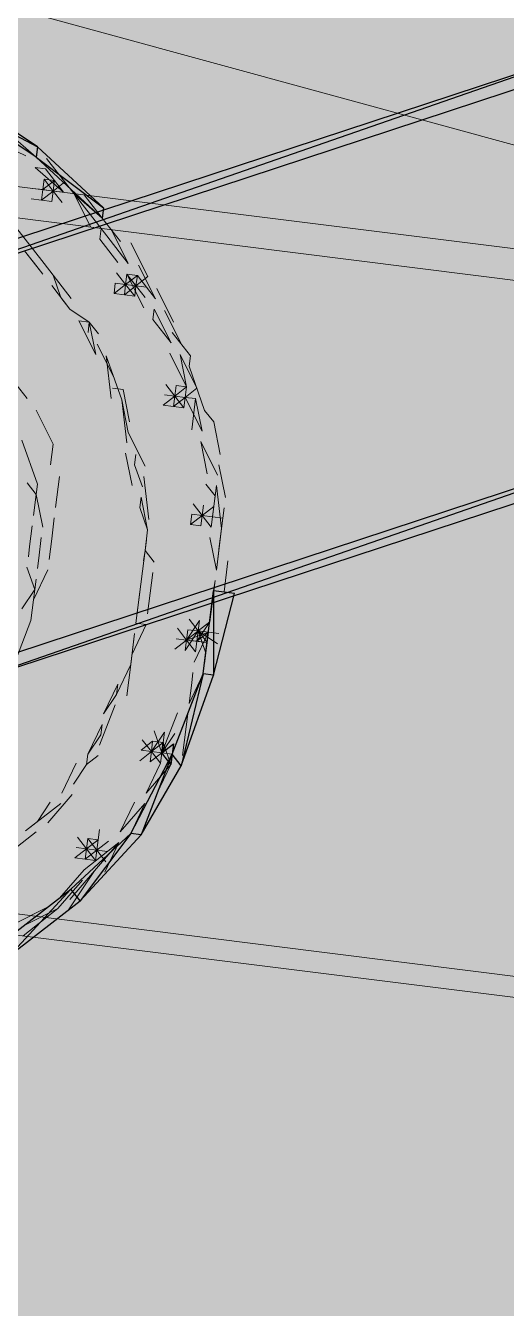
# Model space of a CAD drawing. Header units: metres. Extents: x -4 to 509425, y 7549 to 4732445.
# Drawn here: x 475995.902 to 475996.291, y 4719727.048 to 4719728.086 of the extents above; entities that cross this region are included whole.
import ezdxf

# ---------------------------------------------------------------- set-up
doc = ezdxf.new("R2010")
doc.units = ezdxf.units.M
doc.header["$LTSCALE"] = 0.01
doc.header["$MEASUREMENT"] = 0
doc.layers.get('0').update_dxf_attribs({"lineweight": 0})
doc.layers.add('_SUBESTACIÓN', color=1, linetype='Continuous')
doc.layers.add('SUBESTACION LA VID', color=253, linetype='Continuous')

# ---------------------------------------------------------------- blocks, each defined once
blk = doc.blocks.new('A$Cfff6051d')
at = {"layer": 'SUBESTACION LA VID', "transparency": 33554687}
h = blk.add_hatch(color=256, dxfattribs=at)
h.dxf.hatch_style = 2
edge = h.paths.add_edge_path()
edge.add_spline(control_points=[(475995.7244, 4719727.8579), (475995.7244, 4719727.8579), (475995.7317, 4719727.8484), (475995.7317, 4719727.8484), (475995.7317, 4719727.8484), (475996.4007, 4719728.0803), (475996.4007, 4719728.0803), (475996.4007, 4719728.0803), (475995.7244, 4719727.8579), (475995.7244, 4719727.8579)], knot_values=[0, 0, 0, 0, 1, 1, 1, 2, 2, 2, 3, 3, 3, 3], degree=3, periodic=0)
edge = h.paths.add_edge_path()
edge.add_spline(control_points=[(475995.7317, 4719727.8484), (475995.7317, 4719727.8484), (475996.4007, 4719728.0803), (475996.4007, 4719728.0803), (475996.4007, 4719728.0803), (475996.4081, 4719728.0708), (475996.4081, 4719728.0708), (475996.4081, 4719728.0708), (475995.7317, 4719727.8484), (475995.7317, 4719727.8484)], knot_values=[0, 0, 0, 0, 1, 1, 1, 2, 2, 2, 3, 3, 3, 3], degree=3, periodic=0)
h = blk.add_hatch(color=256, dxfattribs=at)
h.dxf.hatch_style = 2
edge = h.paths.add_edge_path()
edge.add_spline(control_points=[(475995.823, 4719727.5554), (475995.823, 4719727.5554), (475995.8303, 4719727.546), (475995.8303, 4719727.546), (475995.8303, 4719727.546), (475996.4993, 4719727.7778), (475996.4993, 4719727.7778), (475996.4993, 4719727.7778), (475995.823, 4719727.5554), (475995.823, 4719727.5554)], knot_values=[0, 0, 0, 0, 1, 1, 1, 2, 2, 2, 3, 3, 3, 3], degree=3, periodic=0)
edge = h.paths.add_edge_path()
edge.add_spline(control_points=[(475995.8303, 4719727.546), (475995.8303, 4719727.546), (475996.4993, 4719727.7778), (475996.4993, 4719727.7778), (475996.4993, 4719727.7778), (475996.5067, 4719727.7683), (475996.5067, 4719727.7683), (475996.5067, 4719727.7683), (475995.8303, 4719727.546), (475995.8303, 4719727.546)], knot_values=[0, 0, 0, 0, 1, 1, 1, 2, 2, 2, 3, 3, 3, 3], degree=3, periodic=0)
h = blk.add_hatch(color=256, dxfattribs=at)
h.dxf.hatch_style = 2
h.paths.add_polyline_path([(475996.012, 4719727.4976), (475996.0214, 4719727.5049), (475996.0193, 4719727.4881)])
at = {"layer": 'SUBESTACION LA VID', "lineweight": 15}
for p, q in [((475987.7982, 4719730.3106), (475996.8648, 4719727.8344)), ((475996.8648, 4719727.8344), (475987.6328, 4719728.9918))]:
    blk.add_line(p, q, dxfattribs=at)
at = {"layer": 'SUBESTACION LA VID', "lineweight": 0}
for p, q in [((475995.9103, 4719727.9796), (475995.8788, 4719728.0006)), ((475995.9103, 4719727.9796), (475995.8872, 4719727.9996)), ((475995.9103, 4719727.9796), (475995.8872, 4719727.9996)), ((475995.8872, 4719727.9996), (475995.9103, 4719727.9796)), ((475995.8778, 4719727.9922), (475995.9019, 4719727.9807)), ((475995.9408, 4719727.9502), (475995.9187, 4719727.9786)), ((475995.9408, 4719727.9502), (475995.9187, 4719727.9786)), ((475995.9187, 4719727.9786), (475995.9408, 4719727.9502)), ((475995.9324, 4719727.9513), (475995.9093, 4719727.9712)), ((475995.9156, 4719727.9534), (475995.9166, 4719727.9618)), ((475995.9156, 4719727.9534), (475995.9156, 4719727.9534)), ((475995.924, 4719727.9523), (475995.925, 4719727.9607)), ((475995.925, 4719727.9607), (475995.924, 4719727.9523)), ((475995.925, 4719727.9607), (475995.925, 4719727.9607)), ((475995.9229, 4719727.9439), (475995.924, 4719727.9523)), ((475995.9229, 4719727.9439), (475995.924, 4719727.9523)), ((475995.9229, 4719727.9439), (475995.9229, 4719727.9439)), ((475995.9229, 4719727.9439), (475995.9229, 4719727.9439)), ((475995.9628, 4719727.9219), (475995.9408, 4719727.9502)), ((475995.9638, 4719727.9303), (475995.9408, 4719727.9502)), ((475995.9408, 4719727.9502), (475995.9638, 4719727.9303)), ((475995.9408, 4719727.9502), (475995.9544, 4719727.9229)), ((475995.9638, 4719727.9303), (475995.9492, 4719727.9492)), ((475995.9166, 4719727.8935), (475995.8945, 4719727.9219)), ((475995.9166, 4719727.8935), (475995.8945, 4719727.9219)), ((475995.9848, 4719727.8935), (475995.9628, 4719727.9219)), ((475995.9785, 4719727.9113), (475995.9638, 4719727.9303)), ((475995.9848, 4719727.8935), (475995.9712, 4719727.9208)), ((475995.9848, 4719727.8935), (475995.9712, 4719727.9208)), ((475995.9712, 4719727.9208), (475995.9848, 4719727.8935)), ((475995.9155, 4719727.8851), (475995.9008, 4719727.904)), ((475996.0006, 4719727.883), (475995.9869, 4719727.9103)), ((475995.9386, 4719727.8652), (475995.9166, 4719727.8935)), ((475995.9386, 4719727.8652), (475995.9166, 4719727.8935)), ((475996.0069, 4719727.8651), (475995.9932, 4719727.8924)), ((475995.9932, 4719727.8924), (475996.0069, 4719727.8651)), ((475995.9827, 4719727.8767), (475995.9754, 4719727.8861)), ((475995.9838, 4719727.8851), (475995.9838, 4719727.8851)), ((475995.9974, 4719727.8578), (475995.9838, 4719727.8851)), ((475995.9838, 4719727.8851), (475995.9838, 4719727.8851)), ((475995.9838, 4719727.8851), (475995.9985, 4719727.8662)), ((475995.9911, 4719727.8756), (475995.9922, 4719727.884)), ((475996.0069, 4719727.8651), (475995.9922, 4719727.884)), ((475995.9376, 4719727.8568), (475995.9229, 4719727.8757)), ((475995.9901, 4719727.8672), (475995.9911, 4719727.8756)), ((475996.0216, 4719727.8462), (475996.0079, 4719727.8735)), ((475995.9817, 4719727.8683), (475995.9901, 4719727.8672)), ((475995.9817, 4719727.8683), (475995.9817, 4719727.8683)), ((475996.0195, 4719727.8294), (475996.0058, 4719727.8567)), ((475996.0195, 4719727.8294), (475996.0058, 4719727.8567)), ((475996.0058, 4719727.8567), (475996.0195, 4719727.8294)), ((475996.0279, 4719727.8284), (475996.0142, 4719727.8557)), ((475995.9586, 4719727.82), (475995.9449, 4719727.8473)), ((475995.9733, 4719727.8011), (475995.9596, 4719727.8284)), ((475995.9733, 4719727.8011), (475995.9596, 4719727.8284)), ((475995.9795, 4719727.7832), (475995.967, 4719727.8189)), ((475995.9711, 4719727.7843), (475995.967, 4719727.8189)), ((475996.0321, 4719727.7937), (475996.0184, 4719727.821)), ((475996.0184, 4719727.821), (475996.0321, 4719727.7937)), ((475996.0405, 4719727.7927), (475996.0268, 4719727.82)), ((475996.0321, 4719727.7937), (475996.0268, 4719727.82)), ((475996.0268, 4719727.82), (475996.0405, 4719727.7927)), ((475996.0467, 4719727.7748), (475996.0342, 4719727.8105)), ((475995.9029, 4719727.7843), (475995.8882, 4719727.8032)), ((475995.9858, 4719727.7654), (475995.9806, 4719727.7916)), ((475996.0226, 4719727.7864), (475996.0237, 4719727.7948)), ((475996.0226, 4719727.7864), (475996.0237, 4719727.7948)), ((475996.0237, 4719727.7948), (475996.0237, 4719727.7948)), ((475996.0237, 4719727.7948), (475996.0237, 4719727.7948)), ((475996.0321, 4719727.7937), (475996.0321, 4719727.7937)), ((475995.9837, 4719727.7486), (475995.9795, 4719727.7832)), ((475995.9848, 4719727.757), (475995.9795, 4719727.7832)), ((475996.0131, 4719727.779), (475996.0215, 4719727.778)), ((475996.0215, 4719727.778), (475996.0226, 4719727.7864)), ((475996.0299, 4719727.7769), (475996.0215, 4719727.778)), ((475996.0299, 4719727.7769), (475996.031, 4719727.7853)), ((475996.0446, 4719727.758), (475996.031, 4719727.7853)), ((475996.0446, 4719727.758), (475996.0394, 4719727.7843)), ((475996.0446, 4719727.758), (475996.0394, 4719727.7843)), ((475996.0394, 4719727.7843), (475996.0446, 4719727.758)), ((475995.9239, 4719727.7475), (475995.9102, 4719727.7749)), ((475995.9984, 4719727.7297), (475995.9848, 4719727.757)), ((475995.9984, 4719727.7297), (475995.9848, 4719727.757)), ((475995.9113, 4719727.715), (475995.8987, 4719727.7507)), ((475995.9218, 4719727.7307), (475995.9239, 4719727.7475)), ((475996.0572, 4719727.7223), (475996.0436, 4719727.7496)), ((475996.0488, 4719727.7234), (475996.0436, 4719727.7496)), ((475996.0572, 4719727.7223), (475996.0436, 4719727.7496)), ((475996.0436, 4719727.7496), (475996.0572, 4719727.7223)), ((475996.0436, 4719727.7496), (475996.0488, 4719727.7234)), ((475995.9879, 4719727.7139), (475995.9827, 4719727.7402)), ((475996.0635, 4719727.7044), (475996.0583, 4719727.7307)), ((475995.926, 4719727.6961), (475995.9291, 4719727.7213)), ((475996.0016, 4719727.6866), (475995.9974, 4719727.7213)), ((475996.0016, 4719727.6866), (475995.9974, 4719727.7213)), ((475996.0005, 4719727.6782), (475995.9953, 4719727.7045)), ((475996.052, 4719727.6803), (475996.0562, 4719727.7139)), ((475996.052, 4719727.6803), (475996.0562, 4719727.7139)), ((475996.0604, 4719727.6792), (475996.0562, 4719727.7139)), ((475996.0562, 4719727.7139), (475996.0604, 4719727.6792)), ((475996.0446, 4719727.6898), (475996.0373, 4719727.6992)), ((475996.0446, 4719727.6898), (475996.0457, 4719727.6982)), ((475996.0446, 4719727.6898), (475996.0457, 4719727.6982)), ((475996.0583, 4719727.6624), (475996.0625, 4719727.696)), ((475996.0362, 4719727.6908), (475996.0352, 4719727.6824)), ((475996.0436, 4719727.6814), (475996.0446, 4719727.6898)), ((475996.053, 4719727.6887), (475996.0614, 4719727.6876)), ((475996.0352, 4719727.6824), (475996.0436, 4719727.6814)), ((475996.0436, 4719727.6814), (475996.0436, 4719727.6814)), ((475996.0436, 4719727.6814), (475996.0436, 4719727.6814)), ((475996.0562, 4719727.6456), (475996.0604, 4719727.6792)), ((475995.9952, 4719727.6362), (475995.9995, 4719727.6698)), ((475995.9995, 4719727.6698), (475995.9995, 4719727.6698)), ((475996.0562, 4719727.6456), (475996.0509, 4719727.6719)), ((475996.0509, 4719727.6719), (475996.0562, 4719727.6456)), ((475996.0562, 4719727.6456), (475996.0593, 4719727.6708)), ((475996.0593, 4719727.6708), (475996.0562, 4719727.6456)), ((475995.9952, 4719727.6362), (475995.9984, 4719727.6614)), ((475996.0624, 4719727.6278), (475996.0656, 4719727.653)), ((475995.9081, 4719727.6215), (475995.9196, 4719727.6457)), ((475995.9921, 4719727.611), (475995.9963, 4719727.6446)), ((475996.0005, 4719727.61), (475996.0047, 4719727.6436)), ((475996.0509, 4719727.6036), (475996.0551, 4719727.6372)), ((475996.0509, 4719727.6036), (475996.0551, 4719727.6372)), ((475996.0509, 4719727.6036), (475996.0551, 4719727.6372)), ((475996.0551, 4719727.6372), (475996.0509, 4719727.6036)), ((475995.991, 4719727.6026), (475995.9942, 4719727.6278)), ((475995.8934, 4719727.5722), (475995.906, 4719727.6047)), ((475996.0425, 4719727.6047), (475996.032, 4719727.5889)), ((475996.0414, 4719727.5963), (475996.0425, 4719727.6047)), ((475995.9858, 4719727.5606), (475995.99, 4719727.5942)), ((475996.033, 4719727.5973), (475996.033, 4719727.5973)), ((475996.033, 4719727.5973), (475996.033, 4719727.5973)), ((475996.0498, 4719727.5952), (475996.0383, 4719727.5711)), ((475996.0414, 4719727.5963), (475996.0414, 4719727.5963)), ((475996.0414, 4719727.5963), (475996.0477, 4719727.5784)), ((475996.0414, 4719727.5963), (475996.0498, 4719727.5952)), ((475996.0467, 4719727.57), (475996.0498, 4719727.5952)), ((475996.0467, 4719727.57), (475996.0498, 4719727.5952)), ((475996.0467, 4719727.57), (475996.0498, 4719727.5952)), ((475996.0498, 4719727.5952), (475996.0467, 4719727.57)), ((475996.0404, 4719727.5879), (475996.032, 4719727.5889)), ((475996.032, 4719727.5889), (475996.0488, 4719727.5868)), ((475996.0393, 4719727.5795), (475996.0404, 4719727.5879)), ((475996.0393, 4719727.5795), (475996.0404, 4719727.5879)), ((475996.0404, 4719727.5879), (475996.0404, 4719727.5879)), ((475996.0488, 4719727.5868), (475996.0404, 4719727.5879)), ((475996.0488, 4719727.5868), (475996.0404, 4719727.5879)), ((475995.9753, 4719727.5449), (475995.9868, 4719727.569)), ((475995.9837, 4719727.5438), (475995.9868, 4719727.569)), ((475996.033, 4719727.5291), (475996.0456, 4719727.5616)), ((475996.0341, 4719727.5375), (475996.0456, 4719727.5616)), ((475996.0341, 4719727.5375), (475996.0456, 4719727.5616)), ((475996.0456, 4719727.5616), (475996.0341, 4719727.5375)), ((475995.9648, 4719727.5291), (475995.9763, 4719727.5533)), ((475995.9616, 4719727.5039), (475995.9742, 4719727.5365)), ((475995.9616, 4719727.5039), (475995.9742, 4719727.5365)), ((475996.0246, 4719727.5301), (475996.012, 4719727.4976)), ((475996.0204, 4719727.4965), (475996.033, 4719727.5291)), ((475996.0204, 4719727.4965), (475996.033, 4719727.5291)), ((475996.033, 4719727.5291), (475996.0204, 4719727.4965)), ((475996.0288, 4719727.4955), (475996.033, 4719727.5291)), ((475995.9521, 4719727.4966), (475995.9637, 4719727.5207)), ((475996.0141, 4719727.5144), (475996.0036, 4719727.4987)), ((475996.0036, 4719727.4987), (475996.0046, 4719727.5071)), ((475996.012, 4719727.4976), (475996.0057, 4719727.5155)), ((475996.0109, 4719727.4892), (475996.012, 4719727.4976)), ((475996.0109, 4719727.4892), (475996.012, 4719727.4976)), ((475996.0214, 4719727.5049), (475996.012, 4719727.4976)), ((475996.012, 4719727.4976), (475996.0204, 4719727.4965)), ((475996.013, 4719727.506), (475996.013, 4719727.506)), ((475996.013, 4719727.506), (475996.0193, 4719727.4881)), ((475996.013, 4719727.506), (475996.0193, 4719727.4881)), ((475995.9311, 4719727.4651), (475995.9427, 4719727.4892)), ((475995.9311, 4719727.4651), (475995.9427, 4719727.4892)), ((475995.9994, 4719727.465), (475996.0109, 4719727.4892)), ((475996.0109, 4719727.4892), (475995.9994, 4719727.465)), ((475995.9994, 4719727.465), (475996.0193, 4719727.4881)), ((475996.0078, 4719727.464), (475996.0193, 4719727.4881)), ((475996.0193, 4719727.4881), (475996.0078, 4719727.464)), ((475995.9017, 4719727.4346), (475995.9301, 4719727.4567)), ((475995.9196, 4719727.4409), (475995.9395, 4719727.464)), ((475995.9196, 4719727.4409), (475995.9395, 4719727.464)), ((475995.9899, 4719727.4577), (475995.9784, 4719727.4336)), ((475995.9784, 4719727.4336), (475995.9983, 4719727.4566)), ((475995.9868, 4719727.4325), (475995.9983, 4719727.4566)), ((475995.9868, 4719727.4325), (475995.9983, 4719727.4566)), ((475995.9983, 4719727.4566), (475995.9868, 4719727.4325)), ((475995.9616, 4719727.4357), (475995.9605, 4719727.4273)), ((475995.8912, 4719727.4189), (475995.9101, 4719727.4336)), ((475995.8912, 4719727.4189), (475995.9101, 4719727.4336)), ((475995.9773, 4719727.4252), (475995.949, 4719727.4031)), ((475995.9511, 4719727.4199), (475995.9521, 4719727.4283)), ((475995.9605, 4719727.4273), (475995.9521, 4719727.4283)), ((475995.9574, 4719727.4021), (475995.9773, 4719727.4252)), ((475995.9574, 4719727.4021), (475995.9773, 4719727.4252)), ((475995.9773, 4719727.4252), (475995.9574, 4719727.4021)), ((475995.9658, 4719727.401), (475995.9773, 4719727.4252)), ((475995.9511, 4719727.4199), (475995.9595, 4719727.4189)), ((475995.9584, 4719727.4105), (475995.9595, 4719727.4189)), ((475995.9668, 4719727.4094), (475995.9595, 4719727.4189)), ((475995.949, 4719727.4031), (475995.929, 4719727.38)), ((475995.9584, 4719727.4105), (475995.95, 4719727.4115)), ((475995.9279, 4719727.3716), (475995.9479, 4719727.3947)), ((475995.9363, 4719727.3706), (475995.9574, 4719727.4021)), ((475995.9574, 4719727.4021), (475995.9363, 4719727.3706)), ((475995.9374, 4719727.379), (475995.9574, 4719727.4021)), ((475995.9195, 4719727.3727), (475995.8922, 4719727.359)), ((475995.8996, 4719727.3496), (475995.9279, 4719727.3716)), ((475995.9006, 4719727.358), (475995.9279, 4719727.3716)), ((475995.909, 4719727.3569), (475995.9279, 4719727.3716)), ((475995.9279, 4719727.3716), (475995.909, 4719727.3569))]:
    blk.add_line(p, q, dxfattribs=at)
at = {"layer": 'SUBESTACION LA VID', "lineweight": 15}
for points in [[(475987.6549, 4719728.9634), (475996.8784, 4719727.8071), (475997.049, 4719729.1679), (475986.7922, 4719730.4538), (475986.1656, 4719725.4556)], [(475987.4379, 4719727.2329), (475996.6615, 4719726.0766), (475996.8089, 4719727.2526), (475987.5854, 4719728.409)], [(475996.79, 4719727.2379), (475987.558, 4719728.3953), (475996.6478, 4719726.1039)]]:
    blk.add_lwpolyline(points, dxfattribs=at)
at = {"layer": 'SUBESTACION LA VID', "lineweight": 0}
for points in [[(475995.9093, 4719727.9712), (475995.9177, 4719727.9702), (475995.9324, 4719727.9513)], [(475995.9156, 4719727.9534), (475995.9166, 4719727.9618), (475995.9156, 4719727.9534), (475995.9072, 4719727.9544), (475995.9156, 4719727.9534), (475995.9072, 4719727.9544)], [(475995.9166, 4719727.9618), (475995.9156, 4719727.9534), (475995.9145, 4719727.945)], [(475995.9156, 4719727.9534), (475995.924, 4719727.9523), (475995.9145, 4719727.945), (475995.924, 4719727.9523), (475995.9229, 4719727.9439), (475995.924, 4719727.9523), (475995.9313, 4719727.9429), (475995.924, 4719727.9523), (475995.9324, 4719727.9513), (475995.924, 4719727.9523), (475995.9334, 4719727.9597), (475995.924, 4719727.9523), (475995.925, 4719727.9607), (475995.924, 4719727.9523)], [(475995.9229, 4719727.9439), (475995.925, 4719727.9607), (475995.9156, 4719727.9534), (475995.925, 4719727.9607)], [(475995.925, 4719727.9607), (475995.9166, 4719727.9618), (475995.924, 4719727.9523), (475995.9166, 4719727.9618)], [(475995.924, 4719727.9523), (475995.9166, 4719727.9618), (475995.924, 4719727.9523), (475995.9166, 4719727.9618)], [(475995.9334, 4719727.9597), (475995.924, 4719727.9523), (475995.925, 4719727.9607)], [(475995.924, 4719727.9523), (475995.9334, 4719727.9597), (475995.924, 4719727.9523), (475995.9334, 4719727.9597)], [(475995.9061, 4719727.946), (475995.9145, 4719727.945), (475995.9229, 4719727.9439), (475995.9145, 4719727.945)], [(475995.924, 4719727.9523), (475995.9145, 4719727.945), (475995.924, 4719727.9523), (475995.9145, 4719727.945), (475995.9229, 4719727.9439), (475995.924, 4719727.9523)], [(475995.924, 4719727.9523), (475995.9324, 4719727.9513), (475995.924, 4719727.9523)], [(475995.924, 4719727.9523), (475995.9313, 4719727.9429), (475995.924, 4719727.9523), (475995.9324, 4719727.9513)], [(475995.924, 4719727.9523), (475995.9324, 4719727.9513), (475995.924, 4719727.9523)], [(475995.9628, 4719727.9219), (475995.9617, 4719727.9134), (475995.9764, 4719727.8945)], [(475995.9155, 4719727.8851), (475995.9082, 4719727.8946), (475995.9008, 4719727.904)], [(475995.9376, 4719727.8568), (475995.9302, 4719727.8662), (475995.9239, 4719727.8841)], [(475995.9827, 4719727.8767), (475995.9754, 4719727.8861), (475995.9827, 4719727.8767), (475995.9743, 4719727.8777), (475995.9827, 4719727.8767), (475995.9733, 4719727.8693), (475995.9827, 4719727.8767), (475995.9817, 4719727.8683)], [(475995.9922, 4719727.884), (475995.9838, 4719727.8851), (475995.9827, 4719727.8767), (475995.9838, 4719727.8851)], [(475995.9911, 4719727.8756), (475995.9838, 4719727.8851), (475995.9827, 4719727.8767), (475995.9838, 4719727.8851)], [(475995.9827, 4719727.8767), (475995.9911, 4719727.8756), (475995.9827, 4719727.8767), (475995.9838, 4719727.8851)], [(475995.9827, 4719727.8767), (475995.9901, 4719727.8672), (475995.9911, 4719727.8756), (475995.9922, 4719727.884), (475995.9827, 4719727.8767)], [(475995.9911, 4719727.8756), (475995.9995, 4719727.8746), (475995.9911, 4719727.8756), (475996.0006, 4719727.883)], [(475995.9743, 4719727.8777), (475995.9733, 4719727.8693), (475995.9743, 4719727.8777)], [(475995.9827, 4719727.8767), (475995.9743, 4719727.8777), (475995.9827, 4719727.8767), (475995.9817, 4719727.8683), (475995.9827, 4719727.8767), (475995.9817, 4719727.8683)], [(475995.9827, 4719727.8767), (475995.9817, 4719727.8683), (475995.9911, 4719727.8756)], [(475995.9827, 4719727.8767), (475995.9911, 4719727.8756), (475995.9827, 4719727.8767)], [(475995.9817, 4719727.8683), (475995.9733, 4719727.8693), (475995.9817, 4719727.8683)], [(475995.9607, 4719727.8368), (475995.9533, 4719727.8462), (475995.9376, 4719727.8568)], [(475995.9523, 4719727.8378), (475995.9533, 4719727.8462), (475995.9376, 4719727.8568)], [(475996.0058, 4719727.8567), (475996.0048, 4719727.8483), (475996.0195, 4719727.8294)], [(475995.9586, 4719727.82), (475995.9533, 4719727.8462), (475995.9449, 4719727.8473)], [(475996.0342, 4719727.8105), (475996.0352, 4719727.8189), (475996.0205, 4719727.8378)], [(475995.9858, 4719727.7654), (475995.9806, 4719727.7916), (475995.9722, 4719727.7927)], [(475996.0226, 4719727.7864), (475996.0142, 4719727.7874), (475996.0226, 4719727.7864), (475996.0131, 4719727.779)], [(475996.0142, 4719727.7874), (475996.0226, 4719727.7864), (475996.0131, 4719727.779), (475996.0226, 4719727.7864)], [(475996.0237, 4719727.7948), (475996.0226, 4719727.7864), (475996.0142, 4719727.7874), (475996.0226, 4719727.7864), (475996.0215, 4719727.778), (475996.0226, 4719727.7864), (475996.0215, 4719727.778)], [(475996.0237, 4719727.7948), (475996.0226, 4719727.7864), (475996.0153, 4719727.7958)], [(475996.0321, 4719727.7937), (475996.0237, 4719727.7948), (475996.0226, 4719727.7864), (475996.031, 4719727.7853), (475996.0215, 4719727.778)], [(475996.0215, 4719727.778), (475996.0299, 4719727.7769), (475996.0226, 4719727.7864), (475996.031, 4719727.7853), (475996.0226, 4719727.7864), (475996.0237, 4719727.7948)], [(475996.031, 4719727.7853), (475996.0321, 4719727.7937), (475996.0226, 4719727.7864), (475996.0321, 4719727.7937)], [(475996.031, 4719727.7853), (475996.0299, 4719727.7769), (475996.031, 4719727.7853), (475996.0321, 4719727.7937), (475996.031, 4719727.7853)], [(475996.031, 4719727.7853), (475996.0394, 4719727.7843), (475996.031, 4719727.7853), (475996.0405, 4719727.7927), (475996.031, 4719727.7853)], [(475996.031, 4719727.7853), (475996.0394, 4719727.7843), (475996.0362, 4719727.7591)], [(475996.0593, 4719727.7391), (475996.0541, 4719727.7654), (475996.0467, 4719727.7748)], [(475995.9963, 4719727.7129), (475995.99, 4719727.7307), (475995.9911, 4719727.7391)], [(475995.9081, 4719727.6898), (475995.9102, 4719727.7066), (475995.9029, 4719727.7161)], [(475995.9155, 4719727.6803), (475995.9102, 4719727.7066), (475995.9113, 4719727.715)], [(475996.0478, 4719727.715), (475996.0551, 4719727.7055), (475996.052, 4719727.6803)], [(475996.0005, 4719727.6782), (475995.9942, 4719727.6961), (475995.9953, 4719727.7045)], [(475996.0446, 4719727.6898), (475996.0457, 4719727.6982), (475996.0446, 4719727.6898), (475996.0362, 4719727.6908), (475996.0446, 4719727.6898), (475996.0436, 4719727.6814)], [(475996.0446, 4719727.6898), (475996.0373, 4719727.6992), (475996.0446, 4719727.6898)], [(475996.0446, 4719727.6898), (475996.0541, 4719727.6971), (475996.0446, 4719727.6898), (475996.0457, 4719727.6982), (475996.0446, 4719727.6898)], [(475996.053, 4719727.6887), (475996.0446, 4719727.6898), (475996.0457, 4719727.6982)], [(475996.053, 4719727.6887), (475996.0446, 4719727.6898), (475996.0541, 4719727.6971), (475996.0446, 4719727.6898)], [(475996.053, 4719727.6887), (475996.0541, 4719727.6971), (475996.053, 4719727.6887), (475996.0541, 4719727.6971)], [(475995.9207, 4719727.6541), (475995.9228, 4719727.6709), (475995.9249, 4719727.6877)], [(475996.0446, 4719727.6898), (475996.0362, 4719727.6908), (475996.0446, 4719727.6898), (475996.0352, 4719727.6824)], [(475996.0362, 4719727.6908), (475996.0352, 4719727.6824), (475996.0446, 4719727.6898)], [(475996.0436, 4719727.6814), (475996.0446, 4719727.6898), (475996.0436, 4719727.6814)], [(475996.0436, 4719727.6814), (475996.0446, 4719727.6898), (475996.052, 4719727.6803)], [(475996.0446, 4719727.6898), (475996.052, 4719727.6803), (475996.0446, 4719727.6898), (475996.052, 4719727.6803)], [(475996.0446, 4719727.6898), (475996.053, 4719727.6887), (475996.0446, 4719727.6898), (475996.053, 4719727.6887)], [(475995.9039, 4719727.6562), (475995.9049, 4719727.6646), (475995.9071, 4719727.6814)], [(475995.9973, 4719727.653), (475995.9984, 4719727.6614), (475996.0005, 4719727.6782)], [(475996.0057, 4719727.652), (475995.9984, 4719727.6614), (475996.0005, 4719727.6782)], [(475995.9112, 4719727.6467), (475995.9123, 4719727.6551), (475995.9144, 4719727.6719)], [(475995.8986, 4719727.6142), (475995.9091, 4719727.6299), (475995.9028, 4719727.6478)], [(475995.906, 4719727.6047), (475995.907, 4719727.6131), (475995.9102, 4719727.6383)], [(475996.0551, 4719727.6372), (475996.054, 4719727.6288), (475996.0509, 4719727.6036)], [(475995.9994, 4719727.6016), (475995.991, 4719727.6026), (475995.9942, 4719727.6278)], [(475995.9879, 4719727.5774), (475995.9994, 4719727.6016), (475995.991, 4719727.6026)], [(475995.9879, 4719727.5774), (475995.9994, 4719727.6016), (475995.991, 4719727.6026)], [(475996.0414, 4719727.5963), (475996.0341, 4719727.6057), (475996.0414, 4719727.5963), (475996.033, 4719727.5973), (475996.0414, 4719727.5963)], [(475996.0404, 4719727.5879), (475996.0498, 4719727.5952), (475996.0404, 4719727.5879), (475996.0425, 4719727.6047), (475996.0404, 4719727.5879)], [(475996.0404, 4719727.5879), (475996.0509, 4719727.6036), (475996.0414, 4719727.5963), (475996.0509, 4719727.6036)], [(475995.9858, 4719727.5606), (475995.9868, 4719727.569), (475995.99, 4719727.5942)], [(475996.032, 4719727.5889), (475996.0246, 4719727.5984), (475996.032, 4719727.5889), (475996.0236, 4719727.59), (475996.032, 4719727.5889), (475996.0225, 4719727.5816)], [(475996.033, 4719727.5973), (475996.032, 4719727.5889), (475996.0309, 4719727.5805)], [(475996.0309, 4719727.5805), (475996.0414, 4719727.5963), (475996.0393, 4719727.5795)], [(475996.0498, 4719727.5952), (475996.032, 4719727.5889), (475996.0414, 4719727.5963)], [(475996.0488, 4719727.5868), (475996.0404, 4719727.5879), (475996.0498, 4719727.5952), (475996.032, 4719727.5889), (475996.0498, 4719727.5952)], [(475996.0414, 4719727.5963), (475996.033, 4719727.5973), (475996.0414, 4719727.5963), (475996.033, 4719727.5973)], [(475996.0477, 4719727.5784), (475996.0414, 4719727.5963), (475996.0488, 4719727.5868)], [(475996.0572, 4719727.5858), (475996.0414, 4719727.5963), (475996.0582, 4719727.5942)], [(475996.032, 4719727.5889), (475996.0309, 4719727.5805), (475996.032, 4719727.5889), (475996.0393, 4719727.5795), (475996.032, 4719727.5889), (475996.0393, 4719727.5795)], [(475996.0404, 4719727.5879), (475996.032, 4719727.5889), (475996.0404, 4719727.5879), (475996.0393, 4719727.5795), (475996.0404, 4719727.5879), (475996.0488, 4719727.5868)], [(475996.0372, 4719727.5627), (475996.0362, 4719727.5543), (475996.0341, 4719727.5375)], [(475995.9648, 4719727.5291), (475995.9753, 4719727.5449), (475995.9763, 4719727.5533)], [(475995.9521, 4719727.4966), (475995.9626, 4719727.5123), (475995.9637, 4719727.5207)], [(475996.0046, 4719727.5071), (475995.9952, 4719727.4997), (475996.0036, 4719727.4987), (475995.9952, 4719727.4997)], [(475996.0036, 4719727.4987), (475996.0046, 4719727.5071), (475996.0036, 4719727.4987), (475995.9962, 4719727.5081)], [(475996.0046, 4719727.5071), (475996.0036, 4719727.4987), (475996.0025, 4719727.4903)], [(475996.0036, 4719727.4987), (475996.0046, 4719727.5071), (475996.0036, 4719727.4987)], [(475996.0046, 4719727.5071), (475996.013, 4719727.506), (475996.0046, 4719727.5071)], [(475996.0225, 4719727.5133), (475996.012, 4719727.4976), (475996.0141, 4719727.5144)], [(475995.9406, 4719727.4724), (475995.9511, 4719727.4882), (475995.9521, 4719727.4966)], [(475996.0036, 4719727.4987), (475995.9941, 4719727.4913), (475996.0036, 4719727.4987), (475996.0025, 4719727.4903), (475996.0036, 4719727.4987), (475996.0109, 4719727.4892), (475996.012, 4719727.4976)], [(475996.0036, 4719727.4987), (475995.9952, 4719727.4997), (475996.0036, 4719727.4987), (475996.0025, 4719727.4903), (475996.0036, 4719727.4987), (475996.0025, 4719727.4903)], [(475996.012, 4719727.4976), (475996.0036, 4719727.4987), (475996.012, 4719727.4976), (475996.0025, 4719727.4903)], [(475996.0036, 4719727.4987), (475996.013, 4719727.506), (475996.0036, 4719727.4987)], [(475996.0036, 4719727.4987), (475996.0109, 4719727.4892), (475996.012, 4719727.4976), (475996.0109, 4719727.4892)], [(475996.0036, 4719727.4987), (475996.012, 4719727.4976), (475996.0036, 4719727.4987)], [(475996.012, 4719727.4976), (475996.0109, 4719727.4892), (475996.012, 4719727.4976), (475996.0109, 4719727.4892)], [(475996.0109, 4719727.4892), (475996.012, 4719727.4976), (475996.0193, 4719727.4881), (475996.012, 4719727.4976)], [(475996.0214, 4719727.5049), (475996.012, 4719727.4976), (475996.013, 4719727.506)], [(475996.013, 4719727.506), (475996.012, 4719727.4976), (475996.013, 4719727.506)], [(475996.0204, 4719727.4965), (475996.012, 4719727.4976), (475996.0214, 4719727.5049), (475996.012, 4719727.4976), (475996.0214, 4719727.5049)], [(475996.012, 4719727.4976), (475996.0204, 4719727.4965), (475996.012, 4719727.4976), (475996.0214, 4719727.5049)], [(475995.9406, 4719727.4724), (475995.9511, 4719727.4882), (475995.9605, 4719727.4955)], [(475995.9017, 4719727.4346), (475995.9112, 4719727.442), (475995.9217, 4719727.4577)], [(475995.9511, 4719727.4199), (475995.9521, 4719727.4283), (475995.9511, 4719727.4199), (475995.9437, 4719727.4294)], [(475995.9521, 4719727.4283), (475995.9511, 4719727.4199), (475995.95, 4719727.4115)], [(475995.9521, 4719727.4283), (475995.9511, 4719727.4199), (475995.9521, 4719727.4283)], [(475995.9511, 4719727.4199), (475995.9605, 4719727.4273), (475995.9511, 4719727.4199)], [(475995.9605, 4719727.4273), (475995.9521, 4719727.4283), (475995.9595, 4719727.4189), (475995.9521, 4719727.4283)], [(475995.9595, 4719727.4189), (475995.9689, 4719727.4262), (475995.9595, 4719727.4189), (475995.9605, 4719727.4273), (475995.9595, 4719727.4189)], [(475995.9595, 4719727.4189), (475995.9605, 4719727.4273), (475995.9595, 4719727.4189)], [(475995.9689, 4719727.4262), (475995.9595, 4719727.4189), (475995.9689, 4719727.4262)], [(475995.9511, 4719727.4199), (475995.9416, 4719727.4126), (475995.9511, 4719727.4199)], [(475995.9416, 4719727.4126), (475995.95, 4719727.4115), (475995.9584, 4719727.4105), (475995.9511, 4719727.4199)], [(475995.9427, 4719727.421), (475995.9511, 4719727.4199), (475995.9427, 4719727.421)], [(475995.9427, 4719727.421), (475995.9511, 4719727.4199), (475995.9427, 4719727.421)], [(475995.95, 4719727.4115), (475995.9511, 4719727.4199), (475995.95, 4719727.4115)], [(475995.9595, 4719727.4189), (475995.9511, 4719727.4199), (475995.9595, 4719727.4189), (475995.95, 4719727.4115), (475995.9595, 4719727.4189), (475995.9584, 4719727.4105)], [(475995.9584, 4719727.4105), (475995.9595, 4719727.4189), (475995.9584, 4719727.4105)], [(475995.9595, 4719727.4189), (475995.9584, 4719727.4105), (475995.9595, 4719727.4189)], [(475995.9595, 4719727.4189), (475995.9668, 4719727.4094), (475995.9595, 4719727.4189), (475995.9668, 4719727.4094)], [(475995.9679, 4719727.4178), (475995.9595, 4719727.4189), (475995.9679, 4719727.4178)], [(475995.9595, 4719727.4189), (475995.9668, 4719727.4094), (475995.9595, 4719727.4189), (475995.9679, 4719727.4178), (475995.9595, 4719727.4189)], [(475995.9595, 4719727.4189), (475995.9679, 4719727.4178), (475995.9595, 4719727.4189), (475995.9679, 4719727.4178)]]:
    blk.add_lwpolyline(points, dxfattribs=at)
at = {"layer": 'SUBESTACION LA VID'}
blk.add_lwpolyline([(475996.012, 4719727.4976), (475996.0214, 4719727.5049), (475996.0193, 4719727.4881)], close=True, dxfattribs=at)
at = {"layer": 'SUBESTACION LA VID', "lineweight": 0}
blk.add_lwpolyline([(475996.012, 4719727.4976), (475996.0214, 4719727.5049), (475996.0193, 4719727.4881)], close=True, dxfattribs=at)
at = {"layer": 'SUBESTACION LA VID'}
for points, knots in [([(475995.7244, 4719727.8579), (475995.7244, 4719727.8579), (475995.7317, 4719727.8484), (475995.7317, 4719727.8484), (475995.7317, 4719727.8484), (475996.4007, 4719728.0803), (475996.4007, 4719728.0803), (475996.4007, 4719728.0803), (475995.7244, 4719727.8579), (475995.7244, 4719727.8579)], [0, 0, 0, 0, 1, 1, 1, 2, 2, 2, 3, 3, 3, 3]), ([(475995.7317, 4719727.8484), (475995.7317, 4719727.8484), (475996.4007, 4719728.0803), (475996.4007, 4719728.0803), (475996.4007, 4719728.0803), (475996.4081, 4719728.0708), (475996.4081, 4719728.0708), (475996.4081, 4719728.0708), (475995.7317, 4719727.8484), (475995.7317, 4719727.8484)], [0, 0, 0, 0, 1, 1, 1, 2, 2, 2, 3, 3, 3, 3]), ([(475995.9114, 4719727.988), (475995.9114, 4719727.988), (475995.8473, 4719728.0217), (475995.8473, 4719728.0217), (475995.8473, 4719728.0217), (475995.8484, 4719728.0301), (475995.8484, 4719728.0301), (475995.8484, 4719728.0301), (475995.9114, 4719727.988), (475995.9114, 4719727.988)], [0, 0, 0, 0, 1, 1, 1, 2, 2, 2, 3, 3, 3, 3]), ([(475995.9103, 4719727.9796), (475995.9103, 4719727.9796), (475995.9114, 4719727.988), (475995.9114, 4719727.988), (475995.9114, 4719727.988), (475995.8473, 4719728.0217), (475995.8473, 4719728.0217), (475995.8473, 4719728.0217), (475995.9103, 4719727.9796), (475995.9103, 4719727.9796)], [0, 0, 0, 0, 1, 1, 1, 2, 2, 2, 3, 3, 3, 3]), ([(475995.9649, 4719727.9387), (475995.9649, 4719727.9387), (475995.9103, 4719727.9796), (475995.9103, 4719727.9796), (475995.9103, 4719727.9796), (475995.9114, 4719727.988), (475995.9114, 4719727.988), (475995.9114, 4719727.988), (475995.9649, 4719727.9387), (475995.9649, 4719727.9387)], [0, 0, 0, 0, 1, 1, 1, 2, 2, 2, 3, 3, 3, 3]), ([(475995.9638, 4719727.9303), (475995.9638, 4719727.9303), (475995.9649, 4719727.9387), (475995.9649, 4719727.9387), (475995.9649, 4719727.9387), (475995.9103, 4719727.9796), (475995.9103, 4719727.9796), (475995.9103, 4719727.9796), (475995.9638, 4719727.9303), (475995.9638, 4719727.9303)], [0, 0, 0, 0, 1, 1, 1, 2, 2, 2, 3, 3, 3, 3]), ([(475995.823, 4719727.5554), (475995.823, 4719727.5554), (475995.8303, 4719727.546), (475995.8303, 4719727.546), (475995.8303, 4719727.546), (475996.4993, 4719727.7778), (475996.4993, 4719727.7778), (475996.4993, 4719727.7778), (475995.823, 4719727.5554), (475995.823, 4719727.5554)], [0, 0, 0, 0, 1, 1, 1, 2, 2, 2, 3, 3, 3, 3]), ([(475995.8303, 4719727.546), (475995.8303, 4719727.546), (475996.4993, 4719727.7778), (475996.4993, 4719727.7778), (475996.4993, 4719727.7778), (475996.5067, 4719727.7683), (475996.5067, 4719727.7683), (475996.5067, 4719727.7683), (475995.8303, 4719727.546), (475995.8303, 4719727.546)], [0, 0, 0, 0, 1, 1, 1, 2, 2, 2, 3, 3, 3, 3]), ([(475996.0456, 4719727.5616), (475996.0456, 4719727.5616), (475996.054, 4719727.5606), (475996.054, 4719727.5606), (475996.054, 4719727.5606), (475996.054, 4719727.6288), (475996.054, 4719727.6288), (475996.054, 4719727.6288), (475996.0456, 4719727.5616), (475996.0456, 4719727.5616)], [0, 0, 0, 0, 1, 1, 1, 2, 2, 2, 3, 3, 3, 3]), ([(475996.054, 4719727.5606), (475996.054, 4719727.5606), (475996.054, 4719727.6288), (475996.054, 4719727.6288), (475996.054, 4719727.6288), (475996.0708, 4719727.6267), (475996.0708, 4719727.6267), (475996.0708, 4719727.6267), (475996.054, 4719727.5606), (475996.054, 4719727.5606)], [0, 0, 0, 0, 1, 1, 1, 2, 2, 2, 3, 3, 3, 3]), ([(475996.0204, 4719727.4965), (475996.0204, 4719727.4965), (475996.0277, 4719727.4871), (475996.0277, 4719727.4871), (475996.0277, 4719727.4871), (475996.0456, 4719727.5616), (475996.0456, 4719727.5616), (475996.0456, 4719727.5616), (475996.0204, 4719727.4965), (475996.0204, 4719727.4965)], [0, 0, 0, 0, 1, 1, 1, 2, 2, 2, 3, 3, 3, 3]), ([(475996.0277, 4719727.4871), (475996.0277, 4719727.4871), (475996.0456, 4719727.5616), (475996.0456, 4719727.5616), (475996.0456, 4719727.5616), (475996.054, 4719727.5606), (475996.054, 4719727.5606), (475996.054, 4719727.5606), (475996.0277, 4719727.4871), (475996.0277, 4719727.4871)], [0, 0, 0, 0, 1, 1, 1, 2, 2, 2, 3, 3, 3, 3]), ([(475995.9868, 4719727.4325), (475995.9868, 4719727.4325), (475995.9952, 4719727.4314), (475995.9952, 4719727.4314), (475995.9952, 4719727.4314), (475996.0204, 4719727.4965), (475996.0204, 4719727.4965), (475996.0204, 4719727.4965), (475995.9868, 4719727.4325), (475995.9868, 4719727.4325)], [0, 0, 0, 0, 1, 1, 1, 2, 2, 2, 3, 3, 3, 3]), ([(475995.9952, 4719727.4314), (475995.9952, 4719727.4314), (475996.0204, 4719727.4965), (475996.0204, 4719727.4965), (475996.0204, 4719727.4965), (475996.0277, 4719727.4871), (475996.0277, 4719727.4871), (475996.0277, 4719727.4871), (475995.9952, 4719727.4314), (475995.9952, 4719727.4314)], [0, 0, 0, 0, 1, 1, 1, 2, 2, 2, 3, 3, 3, 3]), ([(475996.013, 4719727.506), (475996.013, 4719727.506), (475996.012, 4719727.4976), (475996.012, 4719727.4976), (475996.012, 4719727.4976), (475996.013, 4719727.506), (475996.013, 4719727.506)], [0, 0, 0, 0, 1, 1, 1, 2, 2, 2, 2]), ([(475995.9384, 4719727.3874), (475995.9384, 4719727.3874), (475995.9458, 4719727.3779), (475995.9458, 4719727.3779), (475995.9458, 4719727.3779), (475995.9868, 4719727.4325), (475995.9868, 4719727.4325), (475995.9868, 4719727.4325), (475995.9384, 4719727.3874), (475995.9384, 4719727.3874)], [0, 0, 0, 0, 1, 1, 1, 2, 2, 2, 3, 3, 3, 3]), ([(475995.9458, 4719727.3779), (475995.9458, 4719727.3779), (475995.9868, 4719727.4325), (475995.9868, 4719727.4325), (475995.9868, 4719727.4325), (475995.9952, 4719727.4314), (475995.9952, 4719727.4314), (475995.9952, 4719727.4314), (475995.9458, 4719727.3779), (475995.9458, 4719727.3779)], [0, 0, 0, 0, 1, 1, 1, 2, 2, 2, 3, 3, 3, 3]), ([(475995.8817, 4719727.3433), (475995.8817, 4719727.3433), (475995.8891, 4719727.3338), (475995.8891, 4719727.3338), (475995.8891, 4719727.3338), (475995.9384, 4719727.3874), (475995.9384, 4719727.3874), (475995.9384, 4719727.3874), (475995.8817, 4719727.3433), (475995.8817, 4719727.3433)], [0, 0, 0, 0, 1, 1, 1, 2, 2, 2, 3, 3, 3, 3]), ([(475995.8891, 4719727.3338), (475995.8891, 4719727.3338), (475995.9384, 4719727.3874), (475995.9384, 4719727.3874), (475995.9384, 4719727.3874), (475995.9458, 4719727.3779), (475995.9458, 4719727.3779), (475995.9458, 4719727.3779), (475995.8891, 4719727.3338), (475995.8891, 4719727.3338)], [0, 0, 0, 0, 1, 1, 1, 2, 2, 2, 3, 3, 3, 3])]:
    blk.add_open_spline(points, degree=3, knots=knots, dxfattribs=at)
at = {"layer": 'SUBESTACION LA VID', "lineweight": 0}
for points, knots in [([(475995.7244, 4719727.8579), (475995.7244, 4719727.8579), (475995.7317, 4719727.8484), (475995.7317, 4719727.8484), (475995.7317, 4719727.8484), (475996.4007, 4719728.0803), (475996.4007, 4719728.0803), (475996.4007, 4719728.0803), (475995.7244, 4719727.8579), (475995.7244, 4719727.8579)], [0, 0, 0, 0, 1, 1, 1, 2, 2, 2, 3, 3, 3, 3]), ([(475995.7317, 4719727.8484), (475995.7317, 4719727.8484), (475996.4007, 4719728.0803), (475996.4007, 4719728.0803), (475996.4007, 4719728.0803), (475996.4081, 4719728.0708), (475996.4081, 4719728.0708), (475996.4081, 4719728.0708), (475995.7317, 4719727.8484), (475995.7317, 4719727.8484)], [0, 0, 0, 0, 1, 1, 1, 2, 2, 2, 3, 3, 3, 3]), ([(475995.9114, 4719727.988), (475995.9114, 4719727.988), (475995.8473, 4719728.0217), (475995.8473, 4719728.0217), (475995.8473, 4719728.0217), (475995.8484, 4719728.0301), (475995.8484, 4719728.0301), (475995.8484, 4719728.0301), (475995.9114, 4719727.988), (475995.9114, 4719727.988)], [0, 0, 0, 0, 1, 1, 1, 2, 2, 2, 3, 3, 3, 3]), ([(475995.9103, 4719727.9796), (475995.9103, 4719727.9796), (475995.9114, 4719727.988), (475995.9114, 4719727.988), (475995.9114, 4719727.988), (475995.8473, 4719728.0217), (475995.8473, 4719728.0217), (475995.8473, 4719728.0217), (475995.9103, 4719727.9796), (475995.9103, 4719727.9796)], [0, 0, 0, 0, 1, 1, 1, 2, 2, 2, 3, 3, 3, 3]), ([(475995.9649, 4719727.9387), (475995.9649, 4719727.9387), (475995.9103, 4719727.9796), (475995.9103, 4719727.9796), (475995.9103, 4719727.9796), (475995.9114, 4719727.988), (475995.9114, 4719727.988), (475995.9114, 4719727.988), (475995.9649, 4719727.9387), (475995.9649, 4719727.9387)], [0, 0, 0, 0, 1, 1, 1, 2, 2, 2, 3, 3, 3, 3]), ([(475995.9638, 4719727.9303), (475995.9638, 4719727.9303), (475995.9649, 4719727.9387), (475995.9649, 4719727.9387), (475995.9649, 4719727.9387), (475995.9103, 4719727.9796), (475995.9103, 4719727.9796), (475995.9103, 4719727.9796), (475995.9638, 4719727.9303), (475995.9638, 4719727.9303)], [0, 0, 0, 0, 1, 1, 1, 2, 2, 2, 3, 3, 3, 3]), ([(475995.823, 4719727.5554), (475995.823, 4719727.5554), (475995.8303, 4719727.546), (475995.8303, 4719727.546), (475995.8303, 4719727.546), (475996.4993, 4719727.7778), (475996.4993, 4719727.7778), (475996.4993, 4719727.7778), (475995.823, 4719727.5554), (475995.823, 4719727.5554)], [0, 0, 0, 0, 1, 1, 1, 2, 2, 2, 3, 3, 3, 3]), ([(475995.8303, 4719727.546), (475995.8303, 4719727.546), (475996.4993, 4719727.7778), (475996.4993, 4719727.7778), (475996.4993, 4719727.7778), (475996.5067, 4719727.7683), (475996.5067, 4719727.7683), (475996.5067, 4719727.7683), (475995.8303, 4719727.546), (475995.8303, 4719727.546)], [0, 0, 0, 0, 1, 1, 1, 2, 2, 2, 3, 3, 3, 3]), ([(475996.0456, 4719727.5616), (475996.0456, 4719727.5616), (475996.054, 4719727.5606), (475996.054, 4719727.5606), (475996.054, 4719727.5606), (475996.054, 4719727.6288), (475996.054, 4719727.6288), (475996.054, 4719727.6288), (475996.0456, 4719727.5616), (475996.0456, 4719727.5616)], [0, 0, 0, 0, 1, 1, 1, 2, 2, 2, 3, 3, 3, 3]), ([(475996.054, 4719727.5606), (475996.054, 4719727.5606), (475996.054, 4719727.6288), (475996.054, 4719727.6288), (475996.054, 4719727.6288), (475996.0708, 4719727.6267), (475996.0708, 4719727.6267), (475996.0708, 4719727.6267), (475996.054, 4719727.5606), (475996.054, 4719727.5606)], [0, 0, 0, 0, 1, 1, 1, 2, 2, 2, 3, 3, 3, 3]), ([(475996.0204, 4719727.4965), (475996.0204, 4719727.4965), (475996.0277, 4719727.4871), (475996.0277, 4719727.4871), (475996.0277, 4719727.4871), (475996.0456, 4719727.5616), (475996.0456, 4719727.5616), (475996.0456, 4719727.5616), (475996.0204, 4719727.4965), (475996.0204, 4719727.4965)], [0, 0, 0, 0, 1, 1, 1, 2, 2, 2, 3, 3, 3, 3]), ([(475996.0277, 4719727.4871), (475996.0277, 4719727.4871), (475996.0456, 4719727.5616), (475996.0456, 4719727.5616), (475996.0456, 4719727.5616), (475996.054, 4719727.5606), (475996.054, 4719727.5606), (475996.054, 4719727.5606), (475996.0277, 4719727.4871), (475996.0277, 4719727.4871)], [0, 0, 0, 0, 1, 1, 1, 2, 2, 2, 3, 3, 3, 3]), ([(475995.9868, 4719727.4325), (475995.9868, 4719727.4325), (475995.9952, 4719727.4314), (475995.9952, 4719727.4314), (475995.9952, 4719727.4314), (475996.0204, 4719727.4965), (475996.0204, 4719727.4965), (475996.0204, 4719727.4965), (475995.9868, 4719727.4325), (475995.9868, 4719727.4325)], [0, 0, 0, 0, 1, 1, 1, 2, 2, 2, 3, 3, 3, 3]), ([(475995.9952, 4719727.4314), (475995.9952, 4719727.4314), (475996.0204, 4719727.4965), (475996.0204, 4719727.4965), (475996.0204, 4719727.4965), (475996.0277, 4719727.4871), (475996.0277, 4719727.4871), (475996.0277, 4719727.4871), (475995.9952, 4719727.4314), (475995.9952, 4719727.4314)], [0, 0, 0, 0, 1, 1, 1, 2, 2, 2, 3, 3, 3, 3]), ([(475996.013, 4719727.506), (475996.013, 4719727.506), (475996.012, 4719727.4976), (475996.012, 4719727.4976), (475996.012, 4719727.4976), (475996.013, 4719727.506), (475996.013, 4719727.506)], [0, 0, 0, 0, 1, 1, 1, 2, 2, 2, 2]), ([(475995.9384, 4719727.3874), (475995.9384, 4719727.3874), (475995.9458, 4719727.3779), (475995.9458, 4719727.3779), (475995.9458, 4719727.3779), (475995.9868, 4719727.4325), (475995.9868, 4719727.4325), (475995.9868, 4719727.4325), (475995.9384, 4719727.3874), (475995.9384, 4719727.3874)], [0, 0, 0, 0, 1, 1, 1, 2, 2, 2, 3, 3, 3, 3]), ([(475995.9458, 4719727.3779), (475995.9458, 4719727.3779), (475995.9868, 4719727.4325), (475995.9868, 4719727.4325), (475995.9868, 4719727.4325), (475995.9952, 4719727.4314), (475995.9952, 4719727.4314), (475995.9952, 4719727.4314), (475995.9458, 4719727.3779), (475995.9458, 4719727.3779)], [0, 0, 0, 0, 1, 1, 1, 2, 2, 2, 3, 3, 3, 3]), ([(475995.8817, 4719727.3433), (475995.8817, 4719727.3433), (475995.8891, 4719727.3338), (475995.8891, 4719727.3338), (475995.8891, 4719727.3338), (475995.9384, 4719727.3874), (475995.9384, 4719727.3874), (475995.9384, 4719727.3874), (475995.8817, 4719727.3433), (475995.8817, 4719727.3433)], [0, 0, 0, 0, 1, 1, 1, 2, 2, 2, 3, 3, 3, 3]), ([(475995.8891, 4719727.3338), (475995.8891, 4719727.3338), (475995.9384, 4719727.3874), (475995.9384, 4719727.3874), (475995.9384, 4719727.3874), (475995.9458, 4719727.3779), (475995.9458, 4719727.3779), (475995.9458, 4719727.3779), (475995.8891, 4719727.3338), (475995.8891, 4719727.3338)], [0, 0, 0, 0, 1, 1, 1, 2, 2, 2, 3, 3, 3, 3])]:
    blk.add_open_spline(points, degree=3, knots=knots, dxfattribs=at)

msp = doc.modelspace()

# ---------------------------------------------------------------- hatches: boundary and pattern name
at = {"layer": '_SUBESTACIÓN', "transparency": 33554559}
h = msp.add_hatch(color=1, dxfattribs=at)
h.dxf.hatch_style = 1
h.paths.add_polyline_path([(475968.6399, 4719805.825), (476089.9386, 4719790.615), (476078.1686, 4719696.74), (475956.8686, 4719711.9502)])

# ---------------------------------------------------------------- block references
at = {"linetype": 'Continuous'}
msp.add_blockref('A$Cfff6051d', (0, 0), dxfattribs=at)

doc.saveas('drawing.dxf')
